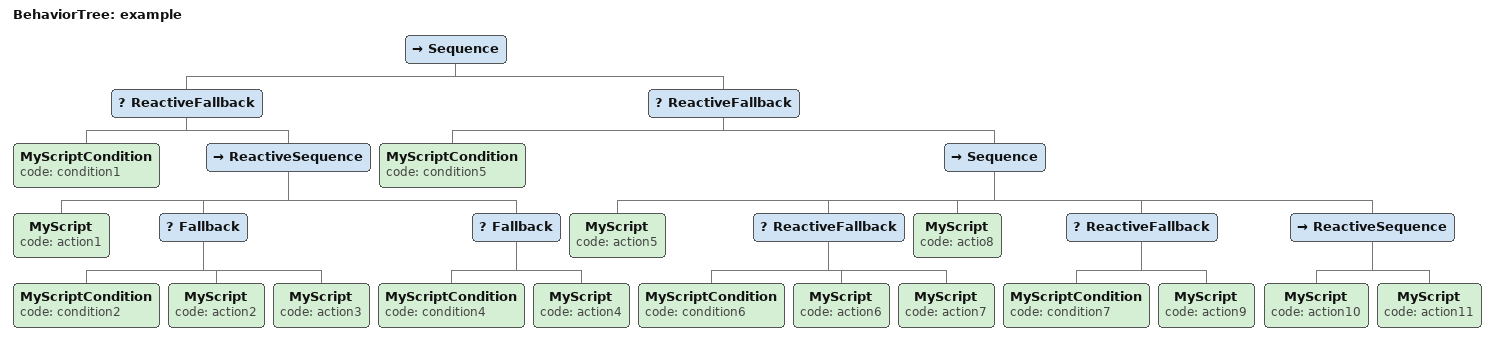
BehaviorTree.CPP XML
<?xml version="1.0" encoding="UTF-8"?>
<root BTCPP_format="4">
  <BehaviorTree ID="example">
    <Sequence>
      <ReactiveFallback>
        <MyScriptCondition code="condition1"/>
        <ReactiveSequence>
          <MyScript code="action1"/>
          <Fallback>
            <MyScriptCondition code="condition2"/>
            <MyScript code="action2"/>
            <MyScript code="action3"/>
          </Fallback>
          <Fallback>
            <MyScriptCondition code="condition4"/>
            <MyScript code="action4"/>
          </Fallback>
        </ReactiveSequence>
      </ReactiveFallback>
      <ReactiveFallback>
        <MyScriptCondition code="condition5"/>
        <Sequence>
          <MyScript code="action5"/>
          <ReactiveFallback>
            <MyScriptCondition code="condition6"/>
            <MyScript code="action6"/>
            <MyScript code="action7"/>
          </ReactiveFallback>
          <MyScript code="actio8"/>
          <ReactiveFallback>
            <MyScriptCondition code="condition7"/>
            <MyScript code="action9"/>
          </ReactiveFallback>
          <ReactiveSequence>
            <MyScript code="action10"/>
            <MyScript code="action11"/>
          </ReactiveSequence>
        </Sequence>
      </ReactiveFallback>
    </Sequence>
  </BehaviorTree>

</root>
